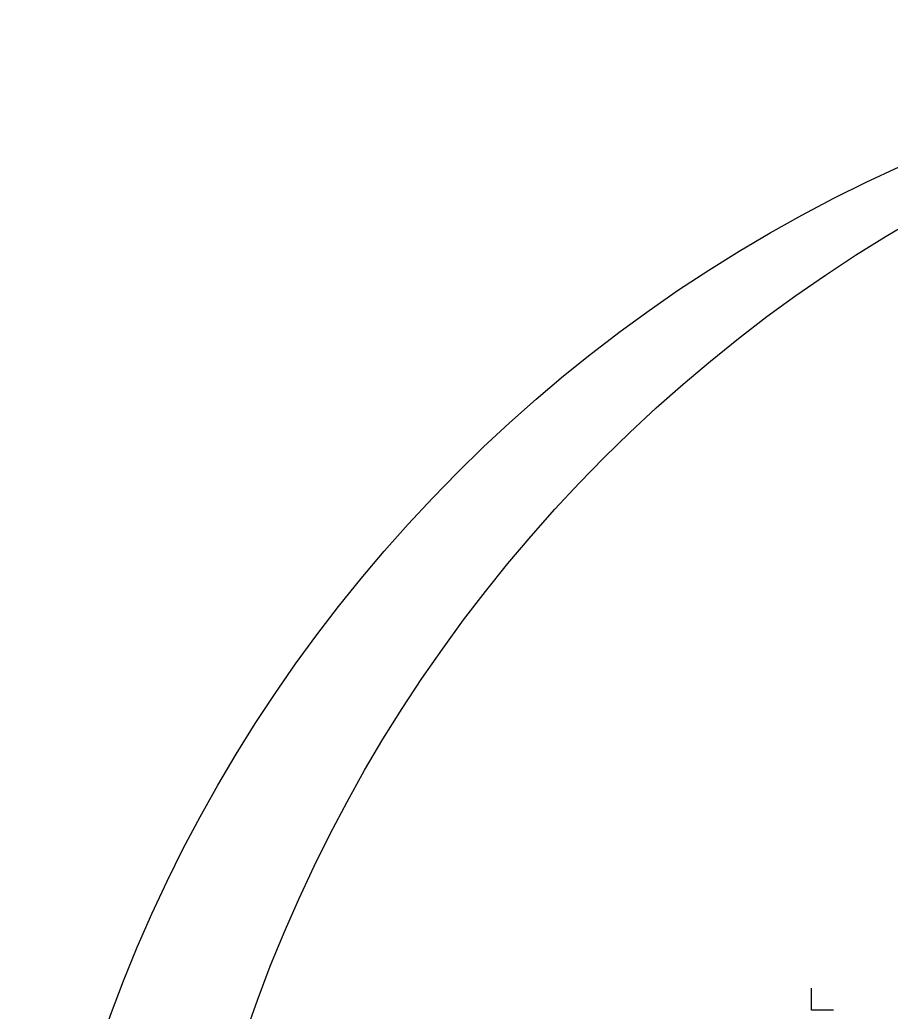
# Model space of a CAD drawing. Header units: inches. Extents: x -351 to 2582, y -266 to 144.
# Drawn here: x 1061.26 to 1098.13, y -146.12 to -104.12 of the extents above; entities that cross this region are included whole.
import ezdxf
from ezdxf.enums import TextEntityAlignment as Align

# ---------------------------------------------------------------- set-up
doc = ezdxf.new("R2010")
doc.units = ezdxf.units.IN
doc.header["$MEASUREMENT"] = 0
doc.layers.add('0.B20', color=1, linetype='Continuous')
doc.layers.add('LOGO', color=7, linetype='Continuous')
for name, color, linetype, lineweight in [('A-TITLE BLK', 6, 'Continuous', 30), ('A-TITLE BLK @ 100', 6, 'Continuous', 30), ('A-TITLE BLK @ 200', 6, 'Continuous', 30), ('Frame', 43, 'Continuous', 9)]:
    doc.layers.add(name, color=color, linetype=linetype, lineweight=lineweight)
doc.styles.add('Symbol', font='romans.shx', dxfattribs={"width": 0.75})
doc.styles.add('TITLE', font='swisscbo.ttf')

# ---------------------------------------------------------------- blocks, each defined once
blk = doc.blocks.new('*U701')
blk.add_circle((0, 0), 6)
for tag, p, height, style in [('TITLE', (9, 1.75), 4, 'TITLE'), ('SCALE', (9, -3.75), 2.5, 'Symbol')]:
    blk.add_attdef(tag, p, '', height=height, dxfattribs=dict(style=style))
at = {"style": 'TITLE'}
blk.add_attdef('NO', text='', height=4, dxfattribs=at).set_placement((0, 0), align=Align.MIDDLE)
blk = doc.blocks.new('*U1269')
at = {"layer": 'A-TITLE BLK @ 100', "xscale": 4.729778865895827, "yscale": 4.729778865895827, "zscale": 4.729778865895827}
blk.add_blockref('*U701', (3437.18, 1806.528), dxfattribs=at)
at = {"layer": 'A-TITLE BLK @ 200', "xscale": 9.459557731791653, "yscale": 9.459557731791653, "zscale": 9.459557731791653}
blk.add_blockref('*U701', (3437.18, 1806.528), dxfattribs=at)
blk = doc.blocks.new('*U702')
blk.add_circle((0, 0), 6)
for tag, p, height, style in [('TITLE', (9, 1.75), 4, 'TITLE'), ('SCALE', (9, -3.75), 2.5, 'Symbol')]:
    blk.add_attdef(tag, p, '', height=height, dxfattribs=dict(style=style))
at = {"style": 'TITLE'}
blk.add_attdef('NO', text='', height=4, dxfattribs=at).set_placement((0, 0), align=Align.MIDDLE)
blk = doc.blocks.new('*U1270')
at = {"layer": 'A-TITLE BLK @ 200', "xscale": 9.459557731791653, "yscale": 9.459557731791653, "zscale": 9.459557731791653}
blk.add_blockref('*U702', (3442.757, 1807.095), dxfattribs=at)
blk = doc.blocks.new('s6s6s')
at = {"layer": 'A-TITLE BLK'}
for name in ['*U1270', '*U1269']:
    blk.add_blockref(name, (0, 0), dxfattribs=at)
blk = doc.blocks.new('A$C7E5B4212')
at = {"layer": 'LOGO'}
blk.add_lwpolyline([(41.964, 29.582), (41.332, 29.582), (41.332, 30.214)], dxfattribs=at)
blk.add_lwpolyline([(41.964, 29.582), (41.332, 29.582), (41.332, 30.214)], dxfattribs=at)
blk = doc.blocks.new('ttwttt')
at = {"layer": 'LOGO', "xscale": 1.309217692210943, "yscale": 1.309217692210943, "zscale": 1.309217692210943}
blk.add_blockref('A$C7E5B4212', (-1.089, -1.089), dxfattribs=at)

msp = doc.modelspace()

# ---------------------------------------------------------------- block references
at = {"layer": '0.B20', "xscale": 1.114138970213332, "yscale": 1.114138970213332, "zscale": 1.114138970213332}
msp.add_blockref('s6s6s', (-2705.002, -2180.709), dxfattribs=at)
at = {"layer": 'Frame', "xscale": 1.124056570937398, "yscale": 1.124056570937398, "zscale": 1.124056570937398}
msp.add_blockref('ttwttt', (1035.155, -188.349), dxfattribs=at)

doc.saveas('drawing.dxf')
